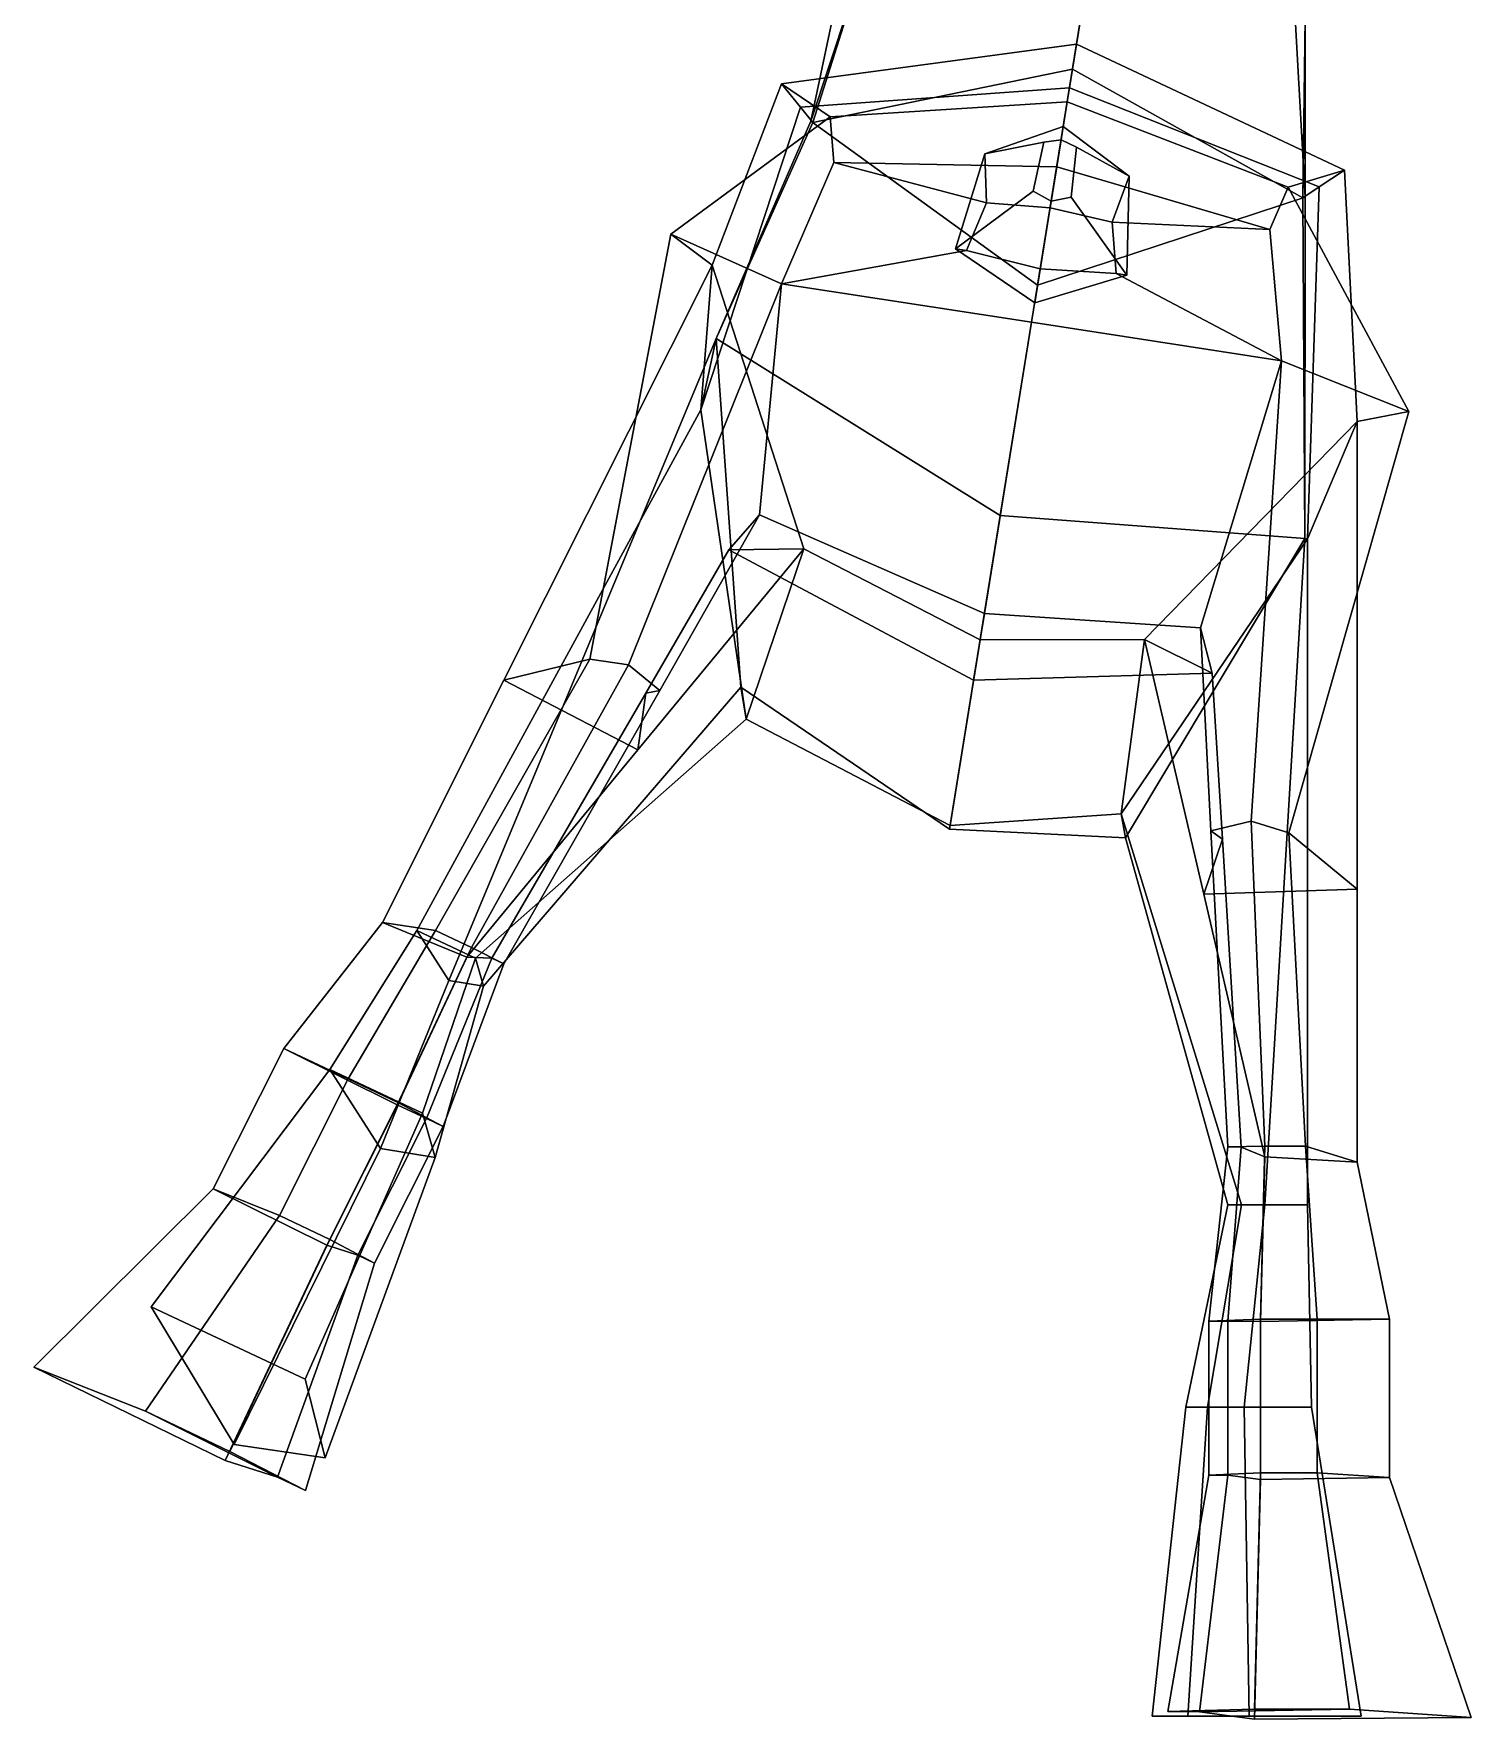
# Model space of a CAD drawing. Extents: x -164 to 85, y -151 to 326.
# Drawn here: x -164.2 to 85.4, y -151.2 to 141.5 of the extents above; entities that cross this region are included whole.
import ezdxf

# ---------------------------------------------------------------- set-up
doc = ezdxf.new("R2010")
doc.units = 0

msp = doc.modelspace()

# ---------------------------------------------------------------- linework, layer by layer
for points in [[(56.599461, 144.139557, 143.775696), (39.044937, 179.941818, 158.835007), (54.360214, 152.612732, 177.298599), (56.556686, 113.083717, 164.852936)], [(-29.26079, 126.279442, 164.852936), (-24.039082, 151.014832, 177.298599), (-24.58646, 169.1595, 158.835007), (-19.495205, 155.840256, 143.775696)], [(-45.686523, 88.51651, 142.464294), (-29.26079, 126.279442, 164.852936), (-19.495205, 155.840256, 143.775696), (-28.934631, 126.060654, 126.679291)], [(-28.934631, 126.060654, 126.679291), (-19.495205, 155.840256, 143.775696), (19.300653, 154.615891, 138.964767), (16.175869, 135.304382, 128.337097)], [(56.556686, 113.083717, 164.852936), (54.360214, 152.612732, 177.298599), (17.467859, 143.289001, 199.477966), (10.108854, 97.809593, 198.042267)], [(56.177284, 112.973412, 126.679291), (16.175869, 135.304382, 128.337097), (19.300653, 154.615891, 138.964767), (56.599461, 144.139557, 143.775696)], [(-29.26079, 126.279442, 164.852936), (10.108854, 97.809593, 198.042267), (17.467859, 143.289001, 199.477966), (-24.039082, 151.014832, 177.298599)], [(56.506458, 53.816563, 145.809631), (56.177284, 112.973412, 126.679291), (56.599461, 144.139557, 143.775696), (56.556686, 113.083717, 164.852936)], [(-34.341278, 132.780884, 11.198357), (-31.052311, 128.69281, 95.081902), (15.652008, 132.066879, 94.838463), (16.875433, 139.627747, 11.198357)], [(16.875433, 139.627747, 11.198357), (15.254364, 129.60939, -26.382086), (-25.927078, 127.017159, -26.17627), (-34.341278, 132.780884, 11.198357)], [(16.875433, 139.627747, 11.198357), (63.443417, 117.745033, 11.198357), (53.617786, 114.785942, -26.17627), (15.254364, 129.60939, -26.382086)], [(63.443417, 117.745033, 11.198357), (16.875433, 139.627747, 11.198357), (15.652008, 132.066879, 94.838463), (59.023285, 114.842346, 95.081902)], [(15.652008, 132.066879, 94.838463), (-31.052311, 128.69281, 95.081902), (-28.934631, 126.060654, 126.679291), (16.175869, 135.304382, 128.337097)], [(15.652008, 132.066879, 94.838463), (16.175869, 135.304382, 128.337097), (56.177284, 112.973412, 126.679291), (59.023285, 114.842346, 95.081902)], [(-34.341278, 132.780884, 11.198357), (-25.927078, 127.017159, -26.17627), (-53.577316, 106.62677, -25.338551), (-46.378559, 101.291557, 25.122206)], [(-46.378559, 101.291557, 25.122206), (-48.377865, 76.152458, 94.615379), (-31.052311, 128.69281, 95.081902), (-34.341278, 132.780884, 11.198357)], [(15.254364, 129.60939, -26.382086), (13.429892, 118.333954, -61.156612), (-25.249561, 119.099251, -50.507999), (-25.927078, 127.017159, -26.17627)], [(15.254364, 129.60939, -26.382086), (53.617786, 114.785942, -26.17627), (50.472988, 107.455818, -50.507999), (13.429892, 118.333954, -61.156612)], [(-53.577316, 106.62677, -25.338551), (-25.927078, 127.017159, -26.17627), (-25.249561, 119.099251, -50.507999), (-34.373653, 98.02919, -55.030121)], [(-48.377865, 76.152458, 94.615379), (-45.686523, 88.51651, 142.464294), (-28.934631, 126.060654, 126.679291), (-31.052311, 128.69281, 95.081902)], [(-45.686523, 88.51651, 142.464294), (3.638663, 57.82312, 187.25853), (10.108854, 97.809593, 198.042267), (-29.26079, 126.279442, 164.852936)], [(0.949533, 120.590607, -73.425468), (1.252674, 112.091438, -61.723503), (12.279396, 111.223763, -64.158417), (14.567108, 125.362061, -73.450066)], [(11.218768, 122.634087, -94.873268), (0.949533, 120.590607, -73.425468), (14.567108, 125.362061, -73.450066), (14.185825, 123.005692, -94.885078)], [(12.470962, 112.407661, -94.917191), (9.355363, 114.094215, -94.899353), (11.218768, 122.634087, -94.873268), (14.185825, 123.005692, -94.885078)], [(26.016859, 116.73613, -73.425468), (14.567108, 125.362061, -73.450066), (12.279396, 111.223763, -64.158417), (23.044716, 108.740601, -61.723503)], [(12.470962, 112.407661, -94.917191), (14.185825, 123.005692, -94.885078), (16.891481, 121.761818, -94.873268), (15.967844, 113.077477, -94.899353)], [(16.891481, 121.761818, -94.873268), (14.185825, 123.005692, -94.885078), (14.567108, 125.362061, -73.450066), (26.016859, 116.73613, -73.425468)], [(9.355363, 114.094215, -94.899353), (-4.12791, 104.09243, -80.831612), (0.949533, 120.590607, -73.425468), (11.218768, 122.634087, -94.873268)], [(-4.12791, 104.09243, -80.831612), (-2.259732, 103.805176, -67.105057), (1.252674, 112.091438, -61.723503), (0.949533, 120.590607, -73.425468)], [(15.967844, 113.077477, -94.899353), (16.891481, 121.761818, -94.873268), (26.016859, 116.73613, -73.425468), (25.638264, 99.515434, -80.831612)], [(-2.259732, 103.805176, -67.105057), (-34.373653, 98.02919, -55.030121), (-25.249561, 119.099251, -50.507999), (1.252674, 112.091438, -61.723503)], [(1.252674, 112.091438, -61.723503), (-25.249561, 119.099251, -50.507999), (13.429892, 118.333954, -61.156612), (12.279396, 111.223763, -64.158417)], [(23.044716, 108.740601, -61.723503), (12.279396, 111.223763, -64.158417), (13.429892, 118.333954, -61.156612), (50.472988, 107.455818, -50.507999)], [(63.443417, 117.745033, 11.198357), (65.626633, 74.133789, 25.122206), (74.603851, 75.861656, -25.338551), (53.617786, 114.785942, -26.17627)], [(65.626633, 74.133789, 25.122206), (63.443417, 117.745033, 11.198357), (59.023285, 114.842346, 95.081902), (56.965603, 53.773808, 96.040497)], [(25.638264, 99.515434, -80.831612), (26.016859, 116.73613, -73.425468), (23.044716, 108.740601, -61.723503), (23.770086, 99.802689, -67.105057)], [(74.603851, 75.861656, -25.338551), (52.500938, 84.670944, -55.030121), (50.472988, 107.455818, -50.507999), (53.617786, 114.785942, -26.17627)], [(56.965603, 53.773808, 96.040497), (59.023285, 114.842346, 95.081902), (56.177284, 112.973412, 126.679291), (56.506458, 53.816563, 145.809631)], [(12.470962, 112.407661, -94.917191), (9.61132, 94.734772, -82.094048), (-4.12791, 104.09243, -80.831612), (9.355363, 114.094215, -94.899353)], [(56.506458, 53.816563, 145.809631), (56.556686, 113.083717, 164.852936), (10.108854, 97.809593, 198.042267), (3.638663, 57.82312, 187.25853)], [(12.470962, 112.407661, -94.917191), (15.967844, 113.077477, -94.899353), (25.638264, 99.515434, -80.831612), (9.61132, 94.734772, -82.094048)], [(23.770086, 99.802689, -67.105057), (23.044716, 108.740601, -61.723503), (50.472988, 107.455818, -50.507999), (52.500938, 84.670944, -55.030121)], [(-46.378559, 101.291557, 25.122206), (-53.577316, 106.62677, -25.338551), (-67.679024, 32.862274, -54.359474), (-82.562088, 29.213272, 3.292061)], [(-34.373653, 98.02919, -55.030121), (-60.960953, 31.87504, -58.766071), (-67.679024, 32.862274, -54.359474), (-53.577316, 106.62677, -25.338551)], [(-2.259732, 103.805176, -67.105057), (10.564535, 100.625732, -70.78096), (9.063642, 91.350075, -72.461906), (-34.373653, 98.02919, -55.030121)], [(9.61132, 94.734772, -82.094048), (10.564535, 100.625732, -70.78096), (-2.259732, 103.805176, -67.105057), (-4.12791, 104.09243, -80.831612)], [(-46.378559, 101.291557, 25.122206), (-82.562088, 29.213272, 3.292061), (-59.299877, 17.118273, 8.099079), (-30.460325, 52.028328, 25.122206)], [(-30.460325, 52.028328, 25.122206), (-40.521362, 22.43453, 110.428467), (-48.377865, 76.152458, 94.615379), (-46.378559, 101.291557, 25.122206)], [(23.770086, 99.802689, -67.105057), (52.500938, 84.670944, -55.030121), (9.063642, 91.350075, -72.461906), (10.564535, 100.625732, -70.78096)], [(9.61132, 94.734772, -82.094048), (25.638264, 99.515434, -80.831612), (23.770086, 99.802689, -67.105057), (10.564535, 100.625732, -70.78096)], [(-34.373653, 98.02919, -55.030121), (-38.166775, 57.941746, -38.255009), (-55.502876, 27.420956, -55.08923), (-60.960953, 31.87504, -58.766071)], [(0.884539, 40.802345, -48.903625), (-38.166775, 57.941746, -38.255009), (-34.373653, 98.02919, -55.030121), (9.063642, 91.350075, -72.461906)], [(0.884539, 40.802345, -48.903625), (9.063642, 91.350075, -72.461906), (52.500938, 84.670944, -55.030121), (38.383766, 38.293751, -38.255009)], [(-92.139877, -22.93063, 160.142563), (-45.686523, 88.51651, 142.464294), (-48.377865, 76.152458, 94.615379), (-97.70639, -14.264421, 142.687195)], [(-86.128311, -23.940332, 154.350571), (-41.442085, 27.975101, 145.07962), (-45.686523, 88.51651, 142.464294), (-92.139877, -22.93063, 160.142563)], [(-5.180548, 3.31946, 145.809631), (3.638663, 57.82312, 187.25853), (-45.686523, 88.51651, 142.464294), (-41.442085, 27.975101, 145.07962)], [(52.500938, 84.670944, -55.030121), (47.207901, 4.718579, -58.766071), (40.214802, 3.036812, -55.08923), (38.383766, 38.293751, -38.255009)], [(52.500938, 84.670944, -55.030121), (74.603851, 75.861656, -25.338551), (53.764374, 2.703031, -54.359474), (47.207901, 4.718579, -58.766071)], [(-87.522858, -19.049585, 141.950638), (-97.70639, -14.264421, 142.687195), (-48.377865, 76.152458, 94.615379), (-40.521362, 22.43453, 110.428467)], [(28.681292, 36.260479, 25.122206), (65.626633, 74.133789, 25.122206), (56.965603, 53.773808, 96.040497), (24.62114, 6.008979, 96.995865)], [(65.626633, 74.133789, 25.122206), (28.681292, 36.260479, 25.122206), (38.965099, -7.973578, 8.099079), (65.626633, -7.066622, 3.292061)], [(65.626633, 74.133789, 25.122206), (65.626633, -7.066622, 3.292061), (53.764374, 2.703031, -54.359474), (74.603851, 75.861656, -25.338551)], [(-55.502876, 27.420956, -55.08923), (-38.166775, 57.941746, -38.255009), (-43.503468, 51.850288, -24.498007), (-57.932465, 26.971146, -51.892307)], [(-0.992418, 29.202541, -24.28735), (-43.503468, 51.850288, -24.498007), (-38.166775, 57.941746, -38.255009), (0.884539, 40.802345, -48.903625)], [(-5.180548, 3.31946, 145.809631), (25.373507, 1.808156, 132.014832), (56.506458, 53.816563, 145.809631), (3.638663, 57.82312, 187.25853)], [(45.506916, -61.904747, 115.244972), (24.62114, 6.008979, 96.995865), (56.965603, 53.773808, 96.040497), (56.965603, -61.904747, 114.815063)], [(43.143234, -61.904747, 128.602524), (49.567066, -61.904747, 134.047852), (56.506458, 53.816563, 145.809631), (25.373507, 1.808156, 132.014832)], [(49.567066, -61.904747, 134.047852), (56.965603, -61.904747, 114.815063), (56.965603, 53.773808, 96.040497), (56.506458, 53.816563, 145.809631)], [(-59.299877, 17.118273, 8.099079), (-57.932465, 26.971146, -51.892307), (-43.503468, 51.850288, -24.498007), (-30.460325, 52.028328, 25.122206)], [(-30.460325, 52.028328, 25.122206), (-43.503468, 51.850288, -24.498007), (-0.992418, 29.202541, -24.28735), (0.137024, 36.182617, 25.122206)], [(0.137024, 36.182617, 25.122206), (-5.078721, 3.948767, 97.233757), (-40.521362, 22.43453, 110.428467), (-30.460325, 52.028328, 25.122206)], [(-0.992418, 29.202541, -24.28735), (0.884539, 40.802345, -48.903625), (38.383766, 38.293751, -38.255009), (40.454929, 30.443325, -24.498007)], [(38.383766, 38.293751, -38.255009), (40.214802, 3.036812, -55.08923), (42.217819, 1.574554, -51.892307), (40.454929, 30.443325, -24.498007)], [(0.137024, 36.182617, 25.122206), (28.681292, 36.260479, 25.122206), (24.62114, 6.008979, 96.995865), (-5.078721, 3.948767, 97.233757)], [(28.681292, 36.260479, 25.122206), (0.137024, 36.182617, 25.122206), (-0.992418, 29.202541, -24.28735), (40.454929, 30.443325, -24.498007)], [(38.965099, -7.973578, 8.099079), (28.681292, 36.260479, 25.122206), (40.454929, 30.443325, -24.498007), (42.217819, 1.574554, -51.892307)], [(-67.679024, 32.862274, -54.359474), (-94.458115, -14.239012, -59.378159), (-103.683266, -12.860529, -9.450712), (-82.562088, 29.213272, 3.292061)], [(-88.203773, -17.22263, -59.378159), (-94.458115, -14.239012, -59.378159), (-67.679024, 32.862274, -54.359474), (-60.960953, 31.87504, -58.766071)], [(-60.960953, 31.87504, -58.766071), (-55.502876, 27.420956, -55.08923), (-82.563896, -20.066912, -59.378159), (-88.203773, -17.22263, -59.378159)], [(-82.562088, 29.213272, 3.292061), (-103.683266, -12.860529, -9.450712), (-89.031677, -18.871828, -9.450712), (-59.299877, 17.118273, 8.099079)], [(-84.656517, -19.077095, -59.378159), (-57.932465, 26.971146, -51.892307), (-59.299877, 17.118273, 8.099079), (-89.031677, -18.871828, -9.450712)], [(-87.522858, -19.049585, 141.950638), (-40.521362, 22.43453, 110.428467), (-41.442085, 27.975101, 145.07962), (-86.128311, -23.940332, 154.350571)], [(-82.563896, -20.066912, -59.378159), (-55.502876, 27.420956, -55.08923), (-57.932465, 26.971146, -51.892307), (-84.656517, -19.077095, -59.378159)], [(-5.078721, 3.948767, 97.233757), (-5.180548, 3.31946, 145.809631), (-41.442085, 27.975101, 145.07962), (-40.521362, 22.43453, 110.428467)], [(-5.078721, 3.948767, 97.233757), (24.62114, 6.008979, 96.995865), (25.373507, 1.808156, 132.014832), (-5.180548, 3.31946, 145.809631)], [(45.506916, -61.904747, 115.244972), (43.143234, -61.904747, 128.602524), (25.373507, 1.808156, 132.014832), (24.62114, 6.008979, 96.995865)], [(47.207901, 4.718579, -58.766071), (49.567066, -51.718235, -59.378159), (43.143234, -51.858036, -59.378159), (40.214802, 3.036812, -55.08923)], [(43.143234, -51.858036, -59.378159), (45.496834, -51.865719, -59.378159), (42.217819, 1.574554, -51.892307), (40.214802, 3.036812, -55.08923)], [(49.567066, -51.718235, -59.378159), (47.207901, 4.718579, -58.766071), (53.764374, 2.703031, -54.359474), (56.612957, -51.718235, -59.378159)], [(45.496834, -51.865719, -59.378159), (49.567066, -53.57616, -9.450712), (38.965099, -7.973578, 8.099079), (42.217819, 1.574554, -51.892307)], [(53.764374, 2.703031, -54.359474), (65.626633, -7.066622, 3.292061), (65.626633, -54.465221, -9.450712), (56.612957, -51.718235, -59.378159)], [(65.626633, -7.066622, 3.292061), (38.965099, -7.973578, 8.099079), (49.567066, -53.57616, -9.450712), (65.626633, -54.465221, -9.450712)], [(-120.823273, -34.734169, -38.981998), (-103.683266, -12.860529, -9.450712), (-94.458115, -14.239012, -59.378159), (-109.636429, -40.017231, -72.089668)], [(-101.091286, -44.544315, -38.981998), (-89.031677, -18.871828, -9.450712), (-103.683266, -12.860529, -9.450712), (-120.823273, -34.734169, -38.981998)], [(-96.713409, -45.961437, 115.068077), (-112.803398, -38.400852, 116.231842), (-97.70639, -14.264421, 142.687195), (-87.522858, -19.049585, 141.950638)], [(-104.008301, -52.093468, 143.811325), (-92.139877, -22.93063, 160.142563), (-97.70639, -14.264421, 142.687195), (-112.803398, -38.400852, 116.231842)], [(-109.636429, -40.017231, -72.089668), (-94.458115, -14.239012, -59.378159), (-88.203773, -17.22263, -59.378159), (-100.90876, -44.180714, -73.288185)], [(-93.105461, -48.28307, -72.93187), (-100.90876, -44.180714, -73.288185), (-88.203773, -17.22263, -59.378159), (-82.563896, -20.066912, -59.378159)], [(-101.091286, -44.544315, -38.981998), (-96.029274, -46.909126, -72.061531), (-84.656517, -19.077095, -59.378159), (-89.031677, -18.871828, -9.450712)], [(-94.510025, -53.688805, 134.659988), (-96.713409, -45.961437, 115.068077), (-87.522858, -19.049585, 141.950638), (-86.128311, -23.940332, 154.350571)], [(-96.029274, -46.909126, -72.061531), (-93.105461, -48.28307, -72.93187), (-82.563896, -20.066912, -59.378159), (-84.656517, -19.077095, -59.378159)], [(-104.008301, -52.093468, 143.811325), (-94.510025, -53.688805, 134.659988), (-86.128311, -23.940332, 154.350571), (-92.139877, -22.93063, 160.142563)], [(-133.055496, -59.101009, -17.862293), (-120.823273, -34.734169, -38.981998), (-109.636429, -40.017231, -72.089668), (-121.539772, -63.728905, -48.711769)], [(-113.323509, -68.911148, -17.862293), (-101.091286, -44.544315, -38.981998), (-120.823273, -34.734169, -38.981998), (-133.055496, -59.101009, -17.862293)], [(-117.110962, -92.175514, 98.642632), (-143.815643, -79.598976, 100.490936), (-112.803398, -38.400852, 116.231842), (-96.713409, -45.961437, 115.068077)], [(-129.425995, -103.490875, 150.009827), (-104.008301, -52.093468, 143.811325), (-112.803398, -38.400852, 116.231842), (-143.815643, -79.598976, 100.490936)], [(-121.539772, -63.728905, -48.711769), (-109.636429, -40.017231, -72.089668), (-100.90876, -44.180714, -73.288185), (-112.812103, -67.892403, -48.861584)], [(-113.599335, -105.810089, 133.760574), (-117.110962, -92.175514, 98.642632), (-96.713409, -45.961437, 115.068077), (-94.510025, -53.688805, 134.659988)], [(-113.323509, -68.911148, -17.862293), (-107.95031, -70.656075, -48.708248), (-96.029274, -46.909126, -72.061531), (-101.091286, -44.544315, -38.981998)], [(-105.025597, -72.028183, -48.817047), (-112.812103, -67.892403, -48.861584), (-100.90876, -44.180714, -73.288185), (-93.105461, -48.28307, -72.93187)], [(-107.95031, -70.656075, -48.708248), (-105.025597, -72.028183, -48.817047), (-93.105461, -48.28307, -72.93187), (-96.029274, -46.909126, -72.061531)], [(-129.425995, -103.490875, 150.009827), (-113.599335, -105.810089, 133.760574), (-94.510025, -53.688805, 134.659988), (-104.008301, -52.093468, 143.811325)], [(39.850277, -82.074287, -72.93187), (43.143234, -51.858036, -59.378159), (49.567066, -51.718235, -59.378159), (48.814445, -81.729065, -73.288185)], [(43.134605, -82.093239, -72.061531), (45.496834, -51.865719, -59.378159), (43.143234, -51.858036, -59.378159), (39.850277, -82.074287, -72.93187)], [(48.814445, -82.13868, -38.981998), (49.567066, -53.57616, -9.450712), (45.496834, -51.865719, -59.378159), (43.134605, -82.093239, -72.061531)], [(58.646671, -81.729065, -72.089668), (48.814445, -81.729065, -73.288185), (49.567066, -51.718235, -59.378159), (56.612957, -51.718235, -59.378159)], [(71.224861, -81.777756, -38.981998), (58.646671, -81.729065, -72.089668), (56.612957, -51.718235, -59.378159), (65.626633, -54.465221, -9.450712)], [(48.814445, -82.13868, -38.981998), (71.224861, -81.777756, -38.981998), (65.626633, -54.465221, -9.450712), (49.567066, -53.57616, -9.450712)], [(-164.23793, -90.070938, 25.766376), (-133.055496, -59.101009, -17.862293), (-121.539772, -63.728905, -48.711769), (-144.836517, -97.736336, -44.460068)], [(-130.967667, -106.311943, 25.766376), (-113.323509, -68.911148, -17.862293), (-133.055496, -59.101009, -17.862293), (-164.23793, -90.070938, 25.766376)], [(-144.836517, -97.736336, -44.460068), (-121.539772, -63.728905, -48.711769), (-112.812103, -67.892403, -48.861584), (-130.174042, -104.731003, -45.189789)], [(35.862984, -97.059624, 119.601227), (43.143234, -61.904747, 128.602524), (45.506916, -61.904747, 115.244972), (39.597595, -97.059624, 98.496307)], [(46.012634, -97.059624, 128.204834), (49.567066, -61.904747, 134.047852), (43.143234, -61.904747, 128.602524), (35.862984, -97.059624, 119.601227)], [(39.597595, -97.059624, 98.496307), (45.506916, -61.904747, 115.244972), (56.965603, -61.904747, 114.815063), (57.702324, -97.059624, 97.817039)], [(46.012634, -97.059624, 128.204834), (57.702324, -97.059624, 97.817039), (56.965603, -61.904747, 114.815063), (49.567066, -61.904747, 134.047852)], [(-130.967667, -106.311943, 25.766376), (-121.91671, -109.19561, -44.44294), (-107.95031, -70.656075, -48.708248), (-113.323509, -68.911148, -17.862293)], [(-117.00779, -111.51001, -44.972847), (-130.174042, -104.731003, -45.189789), (-112.812103, -67.892403, -48.861584), (-105.025597, -72.028183, -48.817047)], [(-121.91671, -109.19561, -44.44294), (-117.00779, -111.51001, -44.972847), (-105.025597, -72.028183, -48.817047), (-107.95031, -70.656075, -48.708248)], [(-143.815643, -79.598976, 100.490936), (-117.110962, -92.175514, 98.642632), (-113.599335, -105.810089, 133.760574), (-129.425995, -103.490875, 150.009827)], [(39.850277, -108.824539, -48.817047), (39.850277, -82.074287, -72.93187), (48.814445, -81.729065, -73.288185), (48.814445, -108.441658, -48.861584)], [(58.646671, -108.441658, -48.711769), (48.814445, -108.441658, -48.861584), (48.814445, -81.729065, -73.288185), (58.646671, -81.729065, -72.089668)], [(48.814445, -109.58934, -17.862293), (71.224861, -109.228424, -17.862293), (71.224861, -81.777756, -38.981998), (48.814445, -82.13868, -38.981998)], [(71.224861, -109.228424, -17.862293), (58.646671, -108.441658, -48.711769), (58.646671, -81.729065, -72.089668), (71.224861, -81.777756, -38.981998)], [(43.134605, -108.845566, -48.708248), (43.134605, -82.093239, -72.061531), (39.850277, -82.074287, -72.93187), (39.850277, -108.824539, -48.817047)], [(48.814445, -109.58934, -17.862293), (48.814445, -82.13868, -38.981998), (43.134605, -82.093239, -72.061531), (43.134605, -108.845566, -48.708248)], [(-164.23793, -90.070938, 25.766376), (-144.836517, -97.736336, -44.460068), (-121.91671, -109.19561, -44.44294), (-130.967667, -106.311943, 25.766376)], [(-144.836517, -97.736336, -44.460068), (-130.174042, -104.731003, -45.189789), (-117.00779, -111.51001, -44.972847), (-121.91671, -109.19561, -44.44294)], [(30.033482, -150.674225, 136.111847), (35.862984, -97.059624, 119.601227), (39.597595, -97.059624, 98.496307), (36.232937, -150.674225, 98.334045)], [(46.881901, -150.674225, 151.512299), (46.012634, -97.059624, 128.204834), (35.862984, -97.059624, 119.601227), (30.033482, -150.674225, 136.111847)], [(36.232937, -150.674225, 98.334045), (39.597595, -97.059624, 98.496307), (57.702324, -97.059624, 97.817039), (66.286781, -150.674225, 97.118164)], [(46.881901, -150.674225, 151.512299), (66.286781, -150.674225, 97.118164), (57.702324, -97.059624, 97.817039), (46.012634, -97.059624, 128.204834)], [(32.726528, -149.904785, -44.972847), (39.850277, -108.824539, -48.817047), (48.814445, -108.441658, -48.861584), (47.786335, -149.452042, -45.189789)], [(38.244209, -149.929657, -44.44294), (43.134605, -108.845566, -48.708248), (39.850277, -108.824539, -48.817047), (32.726528, -149.904785, -44.972847)], [(47.786335, -151.233063, 25.766376), (48.814445, -109.58934, -17.862293), (43.134605, -108.845566, -48.708248), (38.244209, -149.929657, -44.44294)], [(64.304482, -149.452042, -44.460068), (47.786335, -149.452042, -45.189789), (48.814445, -108.441658, -48.861584), (58.646671, -108.441658, -48.711769)], [(47.786335, -151.233063, 25.766376), (85.435844, -150.897156, 25.766376), (71.224861, -109.228424, -17.862293), (48.814445, -109.58934, -17.862293)], [(85.435844, -150.897156, 25.766376), (64.304482, -149.452042, -44.460068), (58.646671, -108.441658, -48.711769), (71.224861, -109.228424, -17.862293)], [(66.286781, -150.674225, 97.118164), (46.881901, -150.674225, 151.512299), (30.033482, -150.674225, 136.111847), (36.232937, -150.674225, 98.334045)], [(64.304482, -149.452042, -44.460068), (38.244209, -149.929657, -44.44294), (32.726528, -149.904785, -44.972847), (47.786335, -149.452042, -45.189789)], [(85.435844, -150.897156, 25.766376), (47.786335, -151.233063, 25.766376), (38.244209, -149.929657, -44.44294), (64.304482, -149.452042, -44.460068)]]:
    msp.add_3dface(points)

doc.saveas('drawing.dxf')
